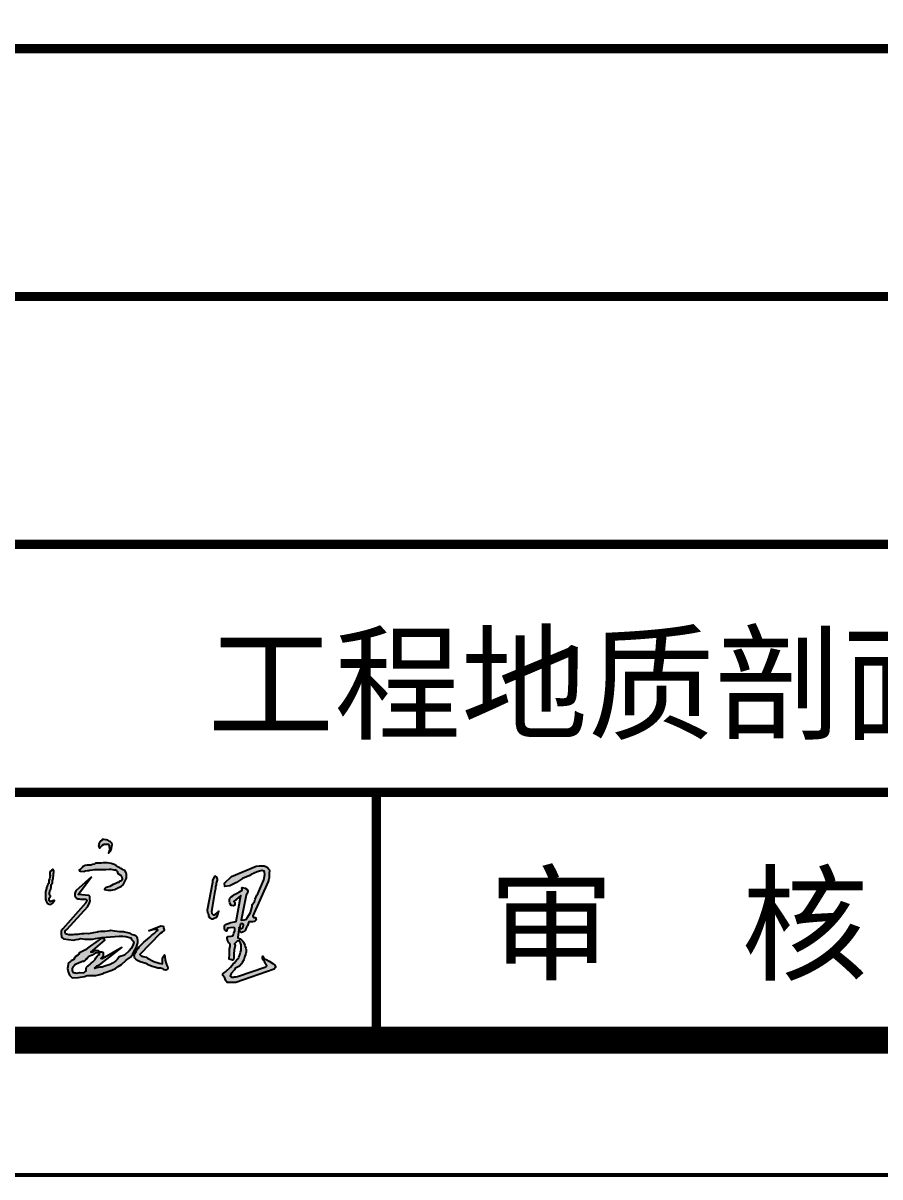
# Model space of a CAD drawing. Header units: millimetres. Extents: x -255 to 9196, y 129 to 426.
# Drawn here: x 9.5 to 41.27, y 129.26 to 172.06 of the extents above; entities that cross this region are included whole.
import ezdxf
from ezdxf.enums import TextEntityAlignment as Align

# ---------------------------------------------------------------- set-up
doc = ezdxf.new("R2010")
doc.units = ezdxf.units.MM
doc.layers.add('不打印', color=7, linetype='Continuous', plot=False)
doc.layers.add('地质-图框', color=7, linetype='Continuous')
doc.styles.get("Standard").update_dxf_attribs({"font": 'simfang.ttf', "height": 2.5})

msp = doc.modelspace()

# ---------------------------------------------------------------- hatches: boundary and pattern name
h = msp.add_hatch(color=256)
h.paths.add_polyline_path([(12.74, 141.695), (12.72, 141.71), (12.682, 141.73), (12.638, 141.751), (12.597, 141.768), (12.568, 141.768), (12.489, 141.783), (12.43, 141.78), (12.419, 141.757), (12.404, 141.736), (12.375, 141.716), (12.349, 141.687), (12.325, 141.649), (12.312, 141.62), (12.316, 141.605), (12.302, 141.535), (12.31, 141.514), (12.31, 141.505), (12.319, 141.494), (12.343, 141.464), (12.359, 141.48), (12.418, 141.541), (12.428, 141.562), (12.456, 141.59), (12.477, 141.6), (12.5, 141.609), (12.557, 141.606), (12.61, 141.606), (12.665, 141.606), (12.69, 141.568), (12.69, 141.539), (12.696, 141.503), (12.711, 141.425), (12.696, 141.366), (12.686, 141.343), (12.662, 141.278), (12.744, 141.348), (12.771, 141.4), (12.808, 141.59), (12.784, 141.643), (12.761, 141.672)])
h.paths.add_polyline_path([(12.969, 140.797), (12.879, 140.848), (12.764, 140.887), (12.623, 140.912), (12.551, 140.912), (12.469, 140.91), (12.4, 140.902), (12.305, 140.899), (12.184, 140.897), (12.151, 140.871), (12.074, 140.848), (12.015, 140.833), (11.879, 140.83), (11.797, 140.812), (11.707, 140.761), (11.688, 140.747), (11.67, 140.711), (11.63, 140.675), (11.601, 140.655), (11.581, 140.646), (11.589, 140.615), (11.625, 140.602), (11.779, 140.599), (11.81, 140.62), (11.884, 140.628), (11.938, 140.635), (11.971, 140.646), (12.069, 140.658), (12.158, 140.671), (12.22, 140.666), (12.377, 140.671), (12.523, 140.661), (12.569, 140.666), (12.692, 140.677), (12.756, 140.677), (12.867, 140.658), (12.938, 140.658), (12.954, 140.646), (12.967, 140.623), (12.982, 140.592), (13, 140.551), (13.01, 140.515), (13.078, 140.486), (13.097, 140.474), (13.123, 140.451), (13.144, 140.42), (13.167, 140.366), (13.174, 140.33), (13.174, 140.31), (13.162, 140.274), (13.12, 140.23), (13.092, 140.23), (13.054, 140.189), (13.008, 140.184), (12.915, 140.138), (12.843, 140.115), (12.777, 140.076), (12.72, 140.033), (12.628, 140.01), (12.556, 139.983), (12.532, 139.964), (12.518, 139.923), (12.566, 139.915), (12.659, 139.905), (12.764, 139.905), (12.823, 139.915), (12.908, 139.925), (12.956, 139.948), (13.033, 140), (13.077, 140.007), (13.149, 140.053), (13.213, 140.1), (13.251, 140.169), (13.267, 140.225), (13.333, 140.351), (13.336, 140.428), (13.328, 140.489), (13.318, 140.548), (13.277, 140.625), (13.21, 140.658), (13.174, 140.676), (13.126, 140.699), (13.09, 140.73), (13.038, 140.758)])
h.paths.add_polyline_path([(10.593, 140.22), (10.595, 140.281), (10.609, 140.326), (10.62, 140.384), (10.623, 140.433), (10.623, 140.481), (10.623, 140.511), (10.634, 140.569), (10.64, 140.597), (10.637, 140.641), (10.629, 140.66), (10.617, 140.663), (10.598, 140.669), (10.59, 140.669), (10.584, 140.652), (10.558, 140.62), (10.501, 140.591), (10.493, 140.566), (10.49, 140.547), (10.49, 140.519), (10.49, 140.494), (10.493, 140.469), (10.498, 140.428), (10.493, 140.386), (10.49, 140.367), (10.476, 140.32), (10.457, 140.259), (10.451, 140.231), (10.451, 140.196), (10.451, 140.184), (10.437, 140.146), (10.421, 140.11), (10.413, 140.096), (10.396, 140.071), (10.393, 140.024), (10.371, 139.982), (10.363, 139.96), (10.343, 139.883), (10.335, 139.827), (10.332, 139.791), (10.329, 139.733), (10.329, 139.65), (10.329, 139.62), (10.332, 139.567), (10.343, 139.529), (10.36, 139.487), (10.39, 139.421), (10.44, 139.399), (10.46, 139.387), (10.523, 139.374), (10.576, 139.412), (10.601, 139.432), (10.631, 139.465), (10.664, 139.514), (10.637, 139.515), (10.601, 139.506), (10.504, 139.473), (10.482, 139.509), (10.473, 139.54), (10.471, 139.573), (10.473, 139.606), (10.518, 139.678), (10.479, 139.731), (10.479, 139.756), (10.479, 139.816), (10.479, 139.83), (10.487, 139.844), (10.49, 139.866), (10.509, 139.919), (10.529, 139.955), (10.54, 139.999), (10.545, 140.068), (10.559, 140.112), (10.573, 140.14), (10.59, 140.176)])
h.paths.add_polyline_path([(12.032, 140.392), (11.451, 139.874), (11.434, 139.82), (11.419, 139.78), (11.414, 139.734), (11.419, 139.683), (11.439, 139.652), (11.448, 139.626), (11.476, 139.603), (11.505, 139.589), (11.528, 139.583), (11.585, 139.578), (11.63, 139.569), (11.65, 139.569), (11.707, 139.569), (11.773, 139.572), (11.818, 139.572), (11.83, 139.572), (11.855, 139.538), (11.861, 139.515), (11.847, 139.467), (11.821, 139.427), (10.969, 138.467), (10.911, 138.382), (10.911, 138.288), (10.929, 138.157), (10.998, 138.093), (11.369, 138.045), (11.464, 138.075), (11.555, 138.081), (11.638, 138.106), (11.784, 138.081), (11.943, 138.087), (12.077, 138.087), (12.181, 138.112), (12.42, 138.142), (13.062, 138.2), (13.202, 138.191), (13.303, 138.179), (13.493, 138.138), (13.517, 138.071), (13.585, 138.009), (13.609, 137.954), (13.566, 137.844), (13.505, 137.74), (13.432, 137.648), (13.259, 137.487), (13.06, 137.432), (13.006, 137.336), (12.928, 137.264), (12.819, 137.197), (12.723, 137.149), (12.536, 137.083), (12.433, 137.041), (12.343, 137.041), (12.24, 137.016), (12.186, 137.004), (12.162, 136.998), (12.168, 137.035), (12.24, 137.089), (12.3, 137.113), (12.379, 137.167), (13.163, 137.77), (12.427, 137.348), (12.385, 137.372), (12.427, 137.414), (12.481, 137.475), (12.481, 137.553), (12.481, 137.577), (12.421, 137.607), (12.367, 137.595), (12.331, 137.625), (12.294, 137.649), (12.21, 137.667), (12.12, 137.643), (12.083, 137.601), (12.011, 137.601), (12.536, 138.047), (12.505, 138.101), (12.499, 138.101), (12.403, 138.125), (11.993, 137.818), (11.939, 137.788), (11.884, 137.746), (11.812, 137.685), (11.734, 137.649), (11.643, 137.595), (11.595, 137.577), (11.559, 137.517), (11.535, 137.493), (11.426, 137.426), (11.408, 137.384), (11.366, 137.312), (11.336, 137.3), (11.287, 137.276), (11.263, 137.252), (11.179, 137.209), (11.143, 136.992), (11.167, 136.866), (11.191, 136.806), (11.221, 136.745), (11.317, 136.655), (11.547, 136.661), (11.776, 136.697), (11.872, 136.739), (12.083, 136.739), (12.198, 136.733), (12.343, 136.769), (12.469, 136.812), (12.505, 136.836), (12.795, 136.938), (12.922, 136.998), (13.03, 137.065), (13.151, 137.143), (13.32, 137.306), (13.482, 137.414), (13.573, 137.529), (13.621, 137.643), (13.699, 137.782), (13.724, 137.867), (13.755, 137.946), (13.753, 138.03), (13.736, 138.117), (13.728, 138.153), (13.697, 138.192), (13.62, 138.229), (13.56, 138.248), (13.477, 138.291), (13.382, 138.324), (13.254, 138.347), (13.221, 138.349), (13.092, 138.358), (12.895, 138.384), (12.759, 138.403), (12.711, 138.393), (12.632, 138.374), (12.549, 138.372), (12.44, 138.364), (12.365, 138.366), (12.288, 138.358), (12.262, 138.345), (12.185, 138.335), (12.102, 138.32), (12.044, 138.306), (11.974, 138.297), (11.914, 138.285), (11.835, 138.289), (11.754, 138.285), (11.682, 138.279), (11.597, 138.271), (11.524, 138.254), (11.404, 138.252), (11.344, 138.25), (11.273, 138.242), (11.201, 138.244), (11.108, 138.264), (11.077, 138.285), (11.058, 138.329), (11.066, 138.389), (11.124, 138.44), (11.899, 139.291), (11.96, 139.426), (11.985, 139.509), (11.977, 139.55), (11.969, 139.65), (11.935, 139.7), (11.536, 139.743)])
h.paths.add_polyline_path([(12.176, 137.567), (12.207, 137.572), (12.228, 137.574), (12.318, 137.577), (12.329, 137.569), (12.336, 137.538), (12.303, 137.507), (12.272, 137.482), (12.251, 137.456), (12.202, 137.389), (12.169, 137.335), (12.158, 137.319), (12.112, 137.271), (12.086, 137.242), (12.024, 137.193), (11.991, 137.16), (11.965, 137.144), (11.919, 137.108), (11.906, 137.095), (11.867, 137.057), (11.854, 137.044), (11.834, 136.982), (11.844, 136.912), (11.813, 136.894), (11.798, 136.879), (11.769, 136.846), (11.749, 136.838), (11.594, 136.853), (11.496, 136.825), (11.439, 136.838), (11.414, 136.838), (11.347, 136.864), (11.336, 136.879), (11.318, 136.923), (11.318, 136.951), (11.323, 136.995), (11.344, 137.049), (11.39, 137.093), (11.421, 137.126), (11.465, 137.155), (11.555, 137.188), (11.646, 137.224), (11.661, 137.237), (11.705, 137.252), (11.738, 137.26), (11.808, 137.317), (11.818, 137.325), (11.875, 137.361), (11.916, 137.41), (11.937, 137.44), (12.001, 137.469), (12.058, 137.492)], flags=16)
h.paths.add_polyline_path([(14.585, 138.293), (14.649, 138.334), (14.656, 138.349), (14.726, 138.401), (14.726, 138.425), (14.711, 138.498), (14.703, 138.534), (14.692, 138.562), (14.686, 138.57), (14.609, 138.577), (14.152, 138.392), (14.378, 138.437), (14.489, 138.442), (14.494, 138.423), (14.473, 138.4), (14.412, 138.347), (14.357, 138.297), (14.328, 138.263), (14.265, 138.213), (14.202, 138.16), (14.107, 138.089), (13.98, 137.971), (13.928, 137.928), (13.859, 137.849), (13.804, 137.794), (13.764, 137.742), (13.719, 137.689), (13.706, 137.647), (13.698, 137.62), (13.667, 137.586), (13.64, 137.547), (13.622, 137.468), (13.625, 137.42), (13.643, 137.378), (13.677, 137.339), (13.769, 137.278), (13.843, 137.244), (14.049, 137.186), (14.167, 137.123), (14.204, 137.102), (14.283, 137.068), (14.383, 137.049), (14.497, 137.012), (14.547, 137.004), (14.597, 137.01), (14.681, 136.983), (14.707, 136.962), (14.734, 136.944), (14.794, 136.933), (14.85, 136.96), (14.865, 137.01), (14.855, 137.078), (14.834, 137.115), (14.821, 137.141), (14.792, 137.22), (14.773, 137.304), (14.763, 137.349), (14.755, 137.402), (14.755, 137.452), (14.747, 137.497), (14.721, 137.465), (14.699, 137.426), (14.668, 137.357), (14.665, 137.336), (14.665, 137.307), (14.665, 137.26), (14.668, 137.236), (14.665, 137.176), (14.655, 137.174), (14.548, 137.19), (14.348, 137.259), (14.118, 137.374), (14.057, 137.412), (13.957, 137.435), (13.873, 137.466), (13.827, 137.519)])
h.paths.add_polyline_path([(16.615, 139.861), (16.645, 139.962), (16.645, 140.034), (16.666, 140.094), (16.67, 140.128), (16.67, 140.162), (16.683, 140.2), (16.695, 140.238), (16.704, 140.272), (16.708, 140.306), (16.695, 140.348), (16.679, 140.382), (16.635, 140.424), (16.589, 140.395), (16.526, 140.255), (16.526, 140.191), (16.322, 139.157), (16.343, 139.076), (16.377, 138.992), (16.377, 138.945), (16.407, 138.89), (16.496, 138.835), (16.534, 138.839), (16.585, 138.864), (16.666, 138.894), (16.712, 138.958), (16.751, 139.119), (16.606, 138.996), (16.598, 138.979), (16.56, 138.979), (16.522, 139.008), (16.509, 139.025), (16.496, 139.123), (16.509, 139.187)])
h.paths.add_polyline_path([(17.635, 140.339), (17.901, 140.447), (17.959, 140.476), (18.175, 140.584), (18.312, 140.613), (18.355, 140.627), (18.441, 140.606), (18.456, 140.57), (18.463, 140.483), (18.427, 140.289), (18.204, 139.764), (18.168, 139.713), (18.103, 139.57), (18.074, 139.469), (17.995, 139.368), (17.995, 139.289), (17.959, 139.159), (17.93, 139.073), (17.837, 138.908), (17.779, 138.828), (17.693, 138.8), (17.585, 138.785), (17.768, 139.72), (17.815, 139.79), (17.829, 139.879), (17.793, 139.936), (17.736, 139.98), (17.628, 139.994), (17.613, 139.98), (17.62, 139.928), (17.621, 139.9), (17.527, 139.843), (17.433, 139.785), (17.333, 139.742), (17.275, 139.692), (17.217, 139.649), (17.167, 139.598), (17.153, 139.548), (17.153, 139.483), (17.167, 139.433), (17.181, 139.397), (17.21, 139.332), (17.304, 139.318), (17.347, 139.347), (17.354, 139.39), (17.347, 139.44), (17.318, 139.476), (17.57, 139.706), (17.401, 138.735), (17.332, 138.722), (17.204, 138.699), (17.099, 138.667), (16.999, 138.63), (16.967, 138.594), (16.967, 138.525), (16.967, 138.48), (16.98, 138.416), (17.003, 138.388), (17.04, 138.375), (17.081, 138.493), (17.287, 138.521), (17.337, 138.498), (17.351, 138.452), (17.351, 138.397), (17.319, 138.306), (17.305, 138.251), (17.291, 138.219), (17.273, 138.201), (17.213, 138.196), (17.204, 138.196), (17.104, 138.187), (17.072, 138.16), (17.063, 138.114), (17.095, 138.023), (17.104, 137.973), (17.168, 137.918), (17.177, 137.868), (17.172, 137.808), (17.154, 137.721), (17.154, 137.658), (17.154, 137.543), (17.154, 137.475), (17.14, 137.406), (17.14, 137.338), (17.259, 137.31), (17.296, 137.333), (17.319, 137.411), (17.319, 137.525), (17.323, 137.69), (17.36, 137.854), (17.341, 137.909), (17.405, 137.968), (17.433, 138.005), (17.511, 138.018), (17.52, 138.018), (17.561, 137.941), (17.584, 137.872), (17.584, 137.84), (17.584, 137.772), (17.588, 137.676), (17.556, 137.607), (17.542, 137.543), (17.529, 137.498), (17.524, 137.466), (17.511, 137.443), (17.501, 137.411), (17.483, 137.37), (17.424, 137.315), (17.41, 137.306), (17.378, 137.256), (17.341, 137.201), (17.291, 137.164), (17.191, 137.05), (17.031, 136.9), (17.017, 136.881), (16.958, 136.831), (16.916, 136.804), (16.907, 136.79), (16.907, 136.735), (16.98, 136.648), (16.999, 136.557), (17.067, 136.475), (17.195, 136.47), (17.296, 136.475), (17.392, 136.47), (18.814, 136.968), (18.843, 137.014), (18.857, 137.034), (18.863, 137.054), (18.834, 137.122), (18.754, 137.182), (18.623, 137.265), (18.517, 137.331), (18.44, 137.359), (18.391, 137.453), (18.374, 137.411), (18.374, 137.371), (18.403, 137.313), (18.431, 137.279), (18.463, 137.225), (18.474, 137.191), (18.497, 137.168), (18.534, 137.091), (18.503, 137.062), (17.445, 136.696), (17.382, 136.685), (17.331, 136.685), (17.311, 136.673), (17.231, 136.679), (17.181, 136.712), (17.214, 136.804), (17.339, 136.945), (17.347, 136.97), (17.372, 137.003), (17.522, 137.078), (17.597, 137.17), (17.621, 137.219), (17.68, 137.319), (17.713, 137.419), (17.754, 137.55), (17.769, 137.608), (17.769, 137.697), (17.754, 137.755), (17.738, 137.813), (17.727, 137.861), (17.685, 137.951), (17.674, 137.966), (17.632, 138.019), (17.611, 138.051), (17.564, 138.093), (17.542, 138.098), (17.463, 138.13), (17.458, 138.156), (17.511, 138.518), (17.522, 138.471), (17.531, 138.443), (17.541, 138.41), (17.541, 138.382), (17.592, 138.33), (17.635, 138.344), (17.654, 138.358), (17.729, 138.41), (17.757, 138.462), (17.786, 138.533), (17.819, 138.58), (17.866, 138.726), (18.002, 138.726), (18.064, 138.74), (18.106, 138.768), (18.144, 138.806), (18.111, 138.881), (18.097, 138.89), (18.04, 138.886), (18.021, 138.952), (18.591, 140.228), (18.615, 140.303), (18.629, 140.359), (18.621, 140.499), (18.621, 140.536), (18.641, 140.613), (18.618, 140.673), (18.567, 140.736), (18.554, 140.753), (18.524, 140.767), (18.443, 140.803), (18.393, 140.807), (18.262, 140.807), (18.141, 140.787), (17.222, 140.411), (16.971, 140.16), (16.982, 140.034), (17.167, 140.059), (17.412, 140.188)])
h.paths.add_polyline_path([(17.561, 138.65), (17.606, 138.654), (17.641, 138.65), (17.677, 138.623), (17.677, 138.601), (17.646, 138.498), (17.601, 138.463), (17.537, 138.523)], flags=16)

# ---------------------------------------------------------------- linework, layer by layer
at = {"const_width": 0.345}
for points in [[(-23.369, 171.112), (160.49, 171.112), (160.49, 134.34), (-23.369, 134.34), (-23.369, 171.112)], [(-23.369, 171.112), (160.49, 171.112), (160.49, 134.34), (-23.369, 134.34), (-23.369, 171.112)], [(-23.369, 161.919), (160.49, 161.919)], [(-23.369, 152.726), (160.49, 152.726)], [(-23.369, 143.533), (160.49, 143.533)], [(-0.387, 143.533), (160.49, 143.533)], [(22.601, 143.533), (22.601, 134.34)]]:
    msp.add_lwpolyline(points, dxfattribs=at)
for points in [[(12.359, 141.48), (12.418, 141.541), (12.428, 141.562), (12.456, 141.59), (12.477, 141.6), (12.5, 141.609), (12.557, 141.606), (12.61, 141.606), (12.665, 141.606), (12.69, 141.568), (12.69, 141.539), (12.696, 141.503), (12.711, 141.425), (12.696, 141.366), (12.686, 141.343), (12.662, 141.278), (12.744, 141.348), (12.771, 141.4), (12.808, 141.59), (12.784, 141.643), (12.761, 141.672), (12.74, 141.695), (12.72, 141.71), (12.682, 141.73), (12.638, 141.751), (12.597, 141.768), (12.568, 141.768), (12.489, 141.783), (12.43, 141.78), (12.419, 141.757), (12.404, 141.736), (12.375, 141.716), (12.349, 141.687), (12.325, 141.649), (12.312, 141.62), (12.316, 141.605), (12.302, 141.535), (12.31, 141.514), (12.31, 141.505), (12.319, 141.494), (12.343, 141.464), (12.359, 141.48)], [(11.625, 140.602), (11.779, 140.599), (11.81, 140.62), (11.884, 140.628), (11.938, 140.635), (11.971, 140.646), (12.069, 140.658), (12.158, 140.671), (12.22, 140.666), (12.377, 140.671), (12.523, 140.661), (12.569, 140.666), (12.692, 140.677), (12.756, 140.677), (12.867, 140.658), (12.938, 140.658), (12.954, 140.646), (12.967, 140.623), (12.982, 140.592), (13, 140.551), (13.01, 140.515), (13.078, 140.486), (13.097, 140.474), (13.123, 140.451), (13.144, 140.42), (13.167, 140.366), (13.174, 140.33), (13.174, 140.31), (13.162, 140.274), (13.12, 140.23), (13.092, 140.23), (13.054, 140.189), (13.008, 140.184), (12.915, 140.138), (12.843, 140.115), (12.777, 140.076), (12.72, 140.033), (12.628, 140.01), (12.556, 139.983), (12.532, 139.964), (12.518, 139.923), (12.566, 139.915), (12.659, 139.905), (12.764, 139.905), (12.823, 139.915), (12.908, 139.925), (12.956, 139.948), (13.033, 140), (13.077, 140.007), (13.149, 140.053), (13.213, 140.1), (13.251, 140.169), (13.267, 140.225), (13.333, 140.351), (13.336, 140.428), (13.328, 140.489), (13.318, 140.548), (13.277, 140.625), (13.21, 140.658), (13.174, 140.676), (13.126, 140.699), (13.09, 140.73), (13.038, 140.758), (12.969, 140.797), (12.879, 140.848), (12.764, 140.887), (12.623, 140.912), (12.551, 140.912), (12.469, 140.91), (12.4, 140.902), (12.305, 140.899), (12.184, 140.897), (12.151, 140.871), (12.074, 140.848), (12.015, 140.833), (11.879, 140.83), (11.797, 140.812), (11.707, 140.761), (11.688, 140.747), (11.67, 140.711), (11.63, 140.675), (11.601, 140.655), (11.581, 140.646), (11.589, 140.615), (11.625, 140.602)], [(16.971, 140.16), (17.222, 140.411), (18.141, 140.787), (18.262, 140.807), (18.393, 140.807), (18.443, 140.803), (18.524, 140.767), (18.554, 140.753), (18.567, 140.736), (18.618, 140.673), (18.641, 140.613), (18.621, 140.536), (18.621, 140.499), (18.629, 140.359), (18.615, 140.303), (18.591, 140.228), (18.021, 138.952), (18.04, 138.886), (18.097, 138.89), (18.111, 138.881), (18.144, 138.806), (18.106, 138.768), (18.064, 138.74), (18.002, 138.726), (17.866, 138.726), (17.819, 138.58), (17.786, 138.533), (17.757, 138.462), (17.729, 138.41), (17.654, 138.358), (17.635, 138.344), (17.592, 138.33), (17.541, 138.382), (17.541, 138.41), (17.531, 138.443), (17.522, 138.471), (17.512, 138.514), (17.511, 138.515), (17.458, 138.156), (17.463, 138.13), (17.542, 138.098), (17.564, 138.093), (17.611, 138.051), (17.632, 138.019), (17.674, 137.966), (17.685, 137.951), (17.727, 137.861), (17.738, 137.813), (17.754, 137.755), (17.769, 137.697), (17.769, 137.608), (17.754, 137.55), (17.713, 137.419), (17.68, 137.319), (17.621, 137.219), (17.597, 137.17), (17.522, 137.078), (17.372, 137.003), (17.347, 136.97), (17.339, 136.945), (17.214, 136.804), (17.181, 136.712), (17.231, 136.679), (17.311, 136.673), (17.331, 136.685), (17.382, 136.685), (17.445, 136.696), (18.503, 137.062), (18.534, 137.091), (18.497, 137.168), (18.474, 137.191), (18.463, 137.225), (18.431, 137.279), (18.403, 137.313), (18.374, 137.371), (18.374, 137.411), (18.391, 137.453), (18.44, 137.359), (18.517, 137.331), (18.623, 137.265), (18.754, 137.182), (18.834, 137.122), (18.863, 137.054), (18.857, 137.034), (18.843, 137.014), (18.814, 136.968), (17.392, 136.47), (17.296, 136.475), (17.195, 136.47), (17.067, 136.475), (16.999, 136.557), (16.98, 136.648), (16.907, 136.735), (16.907, 136.79), (16.916, 136.804), (16.958, 136.831), (17.017, 136.881), (17.031, 136.9), (17.191, 137.05), (17.291, 137.164), (17.341, 137.201), (17.378, 137.256), (17.41, 137.306), (17.424, 137.315), (17.483, 137.37), (17.501, 137.411), (17.511, 137.443), (17.524, 137.466), (17.529, 137.498), (17.542, 137.543), (17.556, 137.607), (17.588, 137.676), (17.584, 137.772), (17.584, 137.84), (17.584, 137.872), (17.561, 137.941), (17.52, 138.018), (17.511, 138.018), (17.433, 138.005), (17.405, 137.968), (17.341, 137.909), (17.36, 137.854), (17.323, 137.69), (17.319, 137.525), (17.319, 137.411), (17.296, 137.333), (17.259, 137.31), (17.14, 137.338), (17.14, 137.406), (17.154, 137.475), (17.154, 137.543), (17.154, 137.658), (17.154, 137.721), (17.172, 137.808), (17.177, 137.868), (17.168, 137.918), (17.104, 137.973), (17.095, 138.023), (17.063, 138.114), (17.072, 138.16), (17.104, 138.187), (17.204, 138.196), (17.213, 138.196), (17.273, 138.201), (17.291, 138.219), (17.305, 138.251), (17.319, 138.306), (17.351, 138.397), (17.351, 138.452), (17.337, 138.498), (17.287, 138.521), (17.081, 138.493), (17.04, 138.375), (17.003, 138.388), (16.98, 138.416), (16.967, 138.48), (16.967, 138.525), (16.967, 138.594), (16.999, 138.63), (17.099, 138.667), (17.204, 138.699), (17.332, 138.722), (17.401, 138.735), (17.57, 139.706), (17.318, 139.476), (17.347, 139.44), (17.354, 139.39), (17.347, 139.347), (17.304, 139.318), (17.21, 139.332), (17.181, 139.397), (17.167, 139.433), (17.153, 139.483), (17.153, 139.548), (17.167, 139.598), (17.217, 139.649), (17.275, 139.692), (17.333, 139.742), (17.433, 139.785), (17.527, 139.843), (17.621, 139.9), (17.62, 139.928), (17.613, 139.98), (17.628, 139.994), (17.736, 139.98), (17.793, 139.936), (17.829, 139.879), (17.815, 139.79), (17.768, 139.72), (17.585, 138.785), (17.693, 138.8), (17.779, 138.828), (17.837, 138.908), (17.93, 139.073), (17.959, 139.159), (17.995, 139.289), (17.995, 139.368), (18.074, 139.469), (18.103, 139.57), (18.168, 139.713), (18.204, 139.764), (18.427, 140.289), (18.463, 140.483), (18.456, 140.57), (18.441, 140.606), (18.355, 140.627), (18.312, 140.613), (18.175, 140.584), (17.959, 140.476), (17.901, 140.447), (17.635, 140.339), (17.412, 140.188), (17.167, 140.059), (16.982, 140.034), (16.971, 140.16)], [(10.552, 140.617), (10.501, 140.591), (10.493, 140.566), (10.49, 140.547), (10.49, 140.519), (10.49, 140.494), (10.493, 140.469), (10.498, 140.428), (10.493, 140.386), (10.49, 140.367), (10.476, 140.32), (10.457, 140.259), (10.451, 140.231), (10.451, 140.196), (10.451, 140.184), (10.437, 140.146), (10.421, 140.11), (10.413, 140.096), (10.396, 140.071), (10.393, 140.024), (10.371, 139.982), (10.363, 139.96), (10.343, 139.883), (10.335, 139.827), (10.332, 139.791), (10.329, 139.733), (10.329, 139.65), (10.329, 139.62), (10.332, 139.567), (10.343, 139.529), (10.36, 139.487), (10.39, 139.421), (10.44, 139.399), (10.46, 139.387), (10.523, 139.374), (10.576, 139.412), (10.601, 139.432), (10.631, 139.465), (10.664, 139.514), (10.637, 139.515), (10.601, 139.506), (10.504, 139.473), (10.482, 139.509), (10.473, 139.54), (10.471, 139.573), (10.473, 139.606), (10.518, 139.678), (10.479, 139.731), (10.479, 139.756), (10.479, 139.816), (10.479, 139.83), (10.487, 139.844), (10.49, 139.866), (10.509, 139.919), (10.529, 139.955), (10.54, 139.999), (10.545, 140.068), (10.559, 140.112), (10.573, 140.14), (10.59, 140.176), (10.593, 140.22), (10.595, 140.281), (10.609, 140.326), (10.62, 140.384), (10.623, 140.433), (10.623, 140.481), (10.623, 140.511), (10.634, 140.569), (10.64, 140.597), (10.637, 140.641), (10.629, 140.66), (10.617, 140.663), (10.598, 140.669), (10.59, 140.669), (10.584, 140.652), (10.559, 140.622), (10.552, 140.617)], [(12.032, 140.392), (11.451, 139.874), (11.434, 139.82), (11.419, 139.78), (11.414, 139.734), (11.419, 139.683), (11.439, 139.652), (11.448, 139.626), (11.476, 139.603), (11.505, 139.589), (11.528, 139.583), (11.585, 139.578), (11.63, 139.569), (11.65, 139.569), (11.707, 139.569), (11.773, 139.572), (11.818, 139.572), (11.83, 139.572), (11.855, 139.538), (11.861, 139.515), (11.847, 139.467), (11.821, 139.427), (10.969, 138.467), (10.911, 138.382), (10.911, 138.288), (10.929, 138.157), (10.998, 138.093), (11.369, 138.045), (11.464, 138.075), (11.555, 138.081), (11.638, 138.106), (11.784, 138.081), (11.943, 138.087), (12.077, 138.087), (12.181, 138.112), (12.42, 138.142), (13.062, 138.2), (13.202, 138.191), (13.303, 138.179), (13.493, 138.138), (13.517, 138.071), (13.585, 138.009), (13.609, 137.954), (13.566, 137.844), (13.505, 137.74), (13.432, 137.648), (13.259, 137.487), (13.06, 137.432), (13.006, 137.336), (12.928, 137.264), (12.819, 137.197), (12.723, 137.149), (12.536, 137.083), (12.433, 137.041), (12.343, 137.041), (12.24, 137.016), (12.186, 137.004), (12.162, 136.998), (12.168, 137.035), (12.24, 137.089), (12.3, 137.113), (12.379, 137.167), (13.163, 137.77), (12.427, 137.348), (12.385, 137.372), (12.427, 137.414), (12.481, 137.475), (12.481, 137.553), (12.481, 137.577), (12.421, 137.607), (12.367, 137.595), (12.331, 137.625), (12.294, 137.649), (12.21, 137.667), (12.12, 137.643), (12.083, 137.601), (12.011, 137.601), (12.536, 138.047), (12.505, 138.101), (12.499, 138.101), (12.403, 138.125), (11.993, 137.818), (11.939, 137.788), (11.884, 137.746), (11.812, 137.685), (11.734, 137.649), (11.643, 137.595), (11.595, 137.577), (11.559, 137.517), (11.535, 137.493), (11.426, 137.426), (11.408, 137.384), (11.366, 137.312), (11.336, 137.3), (11.287, 137.276), (11.263, 137.252), (11.179, 137.209), (11.143, 136.992), (11.167, 136.866), (11.191, 136.806), (11.221, 136.745), (11.317, 136.655), (11.547, 136.661), (11.776, 136.697), (11.872, 136.739), (12.083, 136.739), (12.198, 136.733), (12.343, 136.769), (12.469, 136.812), (12.505, 136.836), (12.795, 136.938), (12.922, 136.998), (13.03, 137.065), (13.151, 137.143), (13.32, 137.306), (13.482, 137.414), (13.573, 137.529), (13.621, 137.643), (13.699, 137.782), (13.724, 137.867), (13.755, 137.946), (13.753, 138.03), (13.736, 138.117), (13.728, 138.153), (13.697, 138.192), (13.62, 138.229), (13.56, 138.248), (13.477, 138.291), (13.382, 138.324), (13.254, 138.347), (13.221, 138.349), (13.092, 138.358), (12.895, 138.384), (12.759, 138.403), (12.711, 138.393), (12.632, 138.374), (12.549, 138.372), (12.44, 138.364), (12.365, 138.366), (12.288, 138.358), (12.262, 138.345), (12.185, 138.335), (12.102, 138.32), (12.044, 138.306), (11.974, 138.297), (11.914, 138.285), (11.835, 138.289), (11.754, 138.285), (11.682, 138.279), (11.597, 138.271), (11.524, 138.254), (11.404, 138.252), (11.344, 138.25), (11.273, 138.242), (11.201, 138.244), (11.108, 138.264), (11.077, 138.285), (11.058, 138.329), (11.066, 138.389), (11.124, 138.44), (11.899, 139.291), (11.96, 139.426), (11.985, 139.509), (11.977, 139.55), (11.969, 139.65), (11.935, 139.7), (11.536, 139.743), (12.032, 140.392)], [(16.589, 140.395), (16.526, 140.255), (16.526, 140.191), (16.322, 139.157), (16.343, 139.076), (16.377, 138.992), (16.377, 138.945), (16.407, 138.89), (16.496, 138.835), (16.534, 138.839), (16.585, 138.864), (16.585, 138.864), (16.666, 138.894), (16.712, 138.958), (16.751, 139.119), (16.606, 138.996), (16.598, 138.979), (16.56, 138.979), (16.522, 139.008), (16.509, 139.025), (16.496, 139.123), (16.509, 139.187), (16.615, 139.861), (16.645, 139.962), (16.645, 140.034), (16.666, 140.094), (16.67, 140.128), (16.67, 140.162), (16.683, 140.2), (16.695, 140.238), (16.704, 140.272), (16.708, 140.306), (16.695, 140.348), (16.679, 140.382), (16.635, 140.424), (16.635, 140.424), (16.589, 140.395)], [(14.152, 138.392), (14.609, 138.577), (14.686, 138.57), (14.692, 138.562), (14.703, 138.534), (14.711, 138.498), (14.726, 138.425), (14.726, 138.401), (14.656, 138.349), (14.649, 138.334), (14.585, 138.293), (13.827, 137.519), (13.873, 137.466), (13.957, 137.435), (14.057, 137.412), (14.118, 137.374), (14.348, 137.259), (14.548, 137.19), (14.655, 137.174), (14.665, 137.176), (14.668, 137.236), (14.665, 137.26), (14.665, 137.307), (14.665, 137.336), (14.668, 137.357), (14.699, 137.426), (14.721, 137.465), (14.747, 137.497), (14.755, 137.452), (14.755, 137.402), (14.763, 137.349), (14.773, 137.304), (14.792, 137.22), (14.821, 137.141), (14.834, 137.115), (14.855, 137.078), (14.865, 137.01), (14.85, 136.96), (14.794, 136.933), (14.734, 136.944), (14.707, 136.962), (14.681, 136.983), (14.597, 137.01), (14.547, 137.004), (14.497, 137.012), (14.383, 137.049), (14.283, 137.068), (14.204, 137.102), (14.167, 137.123), (14.049, 137.186), (13.843, 137.244), (13.769, 137.278), (13.677, 137.339), (13.643, 137.378), (13.625, 137.42), (13.622, 137.468), (13.64, 137.547), (13.667, 137.586), (13.698, 137.62), (13.706, 137.647), (13.719, 137.689), (13.764, 137.742), (13.804, 137.794), (13.859, 137.849), (13.928, 137.928), (13.98, 137.971), (14.107, 138.089), (14.202, 138.16), (14.265, 138.213), (14.328, 138.263), (14.357, 138.297), (14.412, 138.347), (14.473, 138.4), (14.494, 138.423), (14.489, 138.442), (14.378, 138.437), (14.152, 138.392)], [(17.561, 138.65), (17.537, 138.523), (17.601, 138.463), (17.646, 138.498), (17.677, 138.601), (17.677, 138.623), (17.641, 138.65), (17.606, 138.654), (17.561, 138.65)], [(12.176, 137.567), (12.058, 137.492), (12.001, 137.469), (11.937, 137.44), (11.916, 137.41), (11.875, 137.361), (11.818, 137.325), (11.808, 137.317), (11.738, 137.26), (11.705, 137.252), (11.661, 137.237), (11.646, 137.224), (11.555, 137.188), (11.465, 137.155), (11.421, 137.126), (11.39, 137.093), (11.344, 137.049), (11.323, 136.995), (11.318, 136.951), (11.318, 136.923), (11.336, 136.879), (11.347, 136.864), (11.414, 136.838), (11.439, 136.838), (11.496, 136.825), (11.594, 136.853), (11.749, 136.838), (11.769, 136.846), (11.798, 136.879), (11.813, 136.894), (11.844, 136.912), (11.834, 136.982), (11.854, 137.044), (11.867, 137.057), (11.906, 137.095), (11.919, 137.108), (11.965, 137.144), (11.991, 137.16), (12.024, 137.193), (12.086, 137.242), (12.112, 137.271), (12.158, 137.319), (12.169, 137.335), (12.202, 137.389), (12.251, 137.456), (12.272, 137.482), (12.303, 137.507), (12.336, 137.538), (12.329, 137.569), (12.318, 137.577), (12.228, 137.574), (12.207, 137.572), (12.176, 137.567)]]:
    msp.add_lwpolyline(points)
at = {"layer": '不打印', "linetype": 'Continuous', "const_width": 0.15}
msp.add_lwpolyline([(-254.51, 129.34), (165.49, 129.34), (165.49, 426.34), (-254.51, 426.34), (-254.51, 129.34)], dxfattribs=at)
at = {"layer": '地质-图框', "linetype": 'Continuous', "const_width": 1}
msp.add_lwpolyline([(-249.51, 134.34), (160.49, 134.34), (160.49, 421.34), (-249.51, 421.34), (-249.51, 134.34), (160.49, 134.34)], dxfattribs=at)

# ---------------------------------------------------------------- texts
msp.add_text('工程地质剖面图', height=3.4474).set_placement((32.794, 145.845), align=Align.CENTER)
msp.add_text('审  核', height=3.4474).set_placement((26.737, 136.919))

doc.saveas('drawing.dxf')
